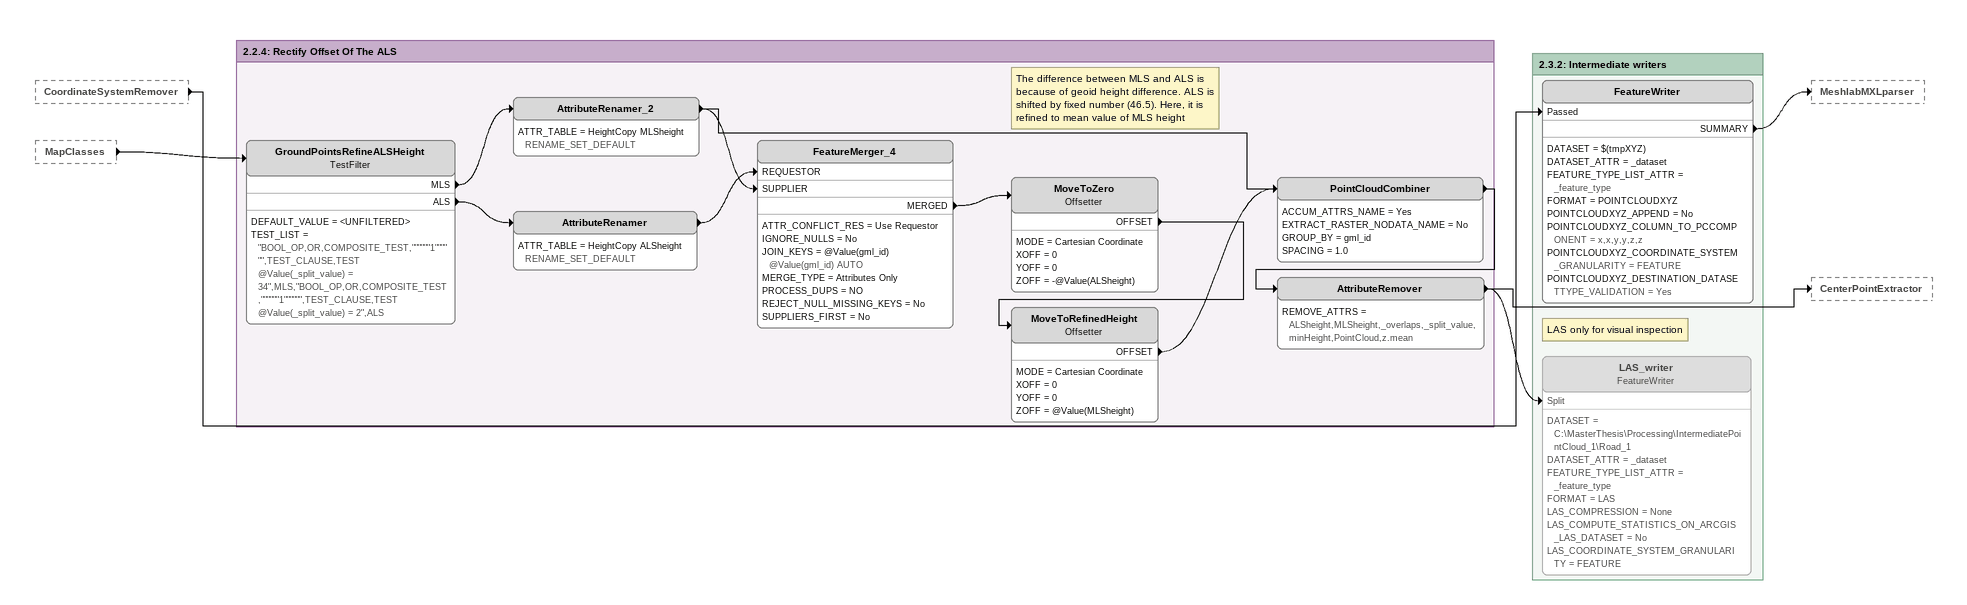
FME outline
CoordinateSystemRemover [outside]
    -> FeatureWriter [Passed]
MapClasses [outside]
    -> GroundPointsRefineALSHeight

Bookmark: 2.2.4: Rectify Offset Of The ALS
GroundPointsRefineALSHeight: TestFilter
    DEFAULT_VALUE = <UNFILTERED>
    TEST_LIST = "BOOL_OP,OR,COMPOSITE_TEST,""""""1"""""",TEST_CLAUSE,TEST @Value(_split_value) = 34",MLS,"BOOL_OP,OR,COMPOSITE_TEST,""""""1"""""",TEST_CLAUSE,TEST @Value(_split_value) = 2",ALS
    MLS -> AttributeRenamer_2
    ALS -> AttributeRenamer
AttributeRenamer_2
    ATTR_TABLE = HeightCopy MLSheight RENAME_SET_DEFAULT
    -> FeatureMerger_4 [SUPPLIER]
    -> PointCloudCombiner
AttributeRenamer
    ATTR_TABLE = HeightCopy ALSheight RENAME_SET_DEFAULT
    -> FeatureMerger_4 [REQUESTOR]
FeatureMerger_4
    ATTR_CONFLICT_RES = Use Requestor
    IGNORE_NULLS = No
    JOIN_KEYS = @Value(gml_id) @Value(gml_id) AUTO
    MERGE_TYPE = Attributes Only
    PROCESS_DUPS = NO
    REJECT_NULL_MISSING_KEYS = No
    SUPPLIERS_FIRST = No
    MERGED -> MoveToZero
Note: The difference between MLS and ALS is because of geoid height difference. ALS is shifted by fixed number (46.5). Here, it is refined to mean value of MLS height
MoveToZero: Offsetter
    MODE = Cartesian Coordinate
    XOFF = 0
    YOFF = 0
    ZOFF = -@Value(ALSheight)
    OFFSET -> MoveToRefinedHeight
MoveToRefinedHeight: Offsetter
    MODE = Cartesian Coordinate
    XOFF = 0
    YOFF = 0
    ZOFF = @Value(MLSheight)
    OFFSET -> PointCloudCombiner
PointCloudCombiner
    ACCUM_ATTRS_NAME = Yes
    EXTRACT_RASTER_NODATA_NAME = No
    GROUP_BY = gml_id
    SPACING = 1.0
    -> AttributeRemover
AttributeRemover
    REMOVE_ATTRS = ALSheight,MLSheight,_overlaps,_split_value,minHeight,PointCloud,z.mean
    -> CenterPointExtractor
    -> LAS_writer [Split]

Bookmark: 2.3.2: Intermediate writers
FeatureWriter
    DATASET = $(tmpXYZ)
    DATASET_ATTR = _dataset
    FEATURE_TYPE_LIST_ATTR = _feature_type
    FORMAT = POINTCLOUDXYZ
    POINTCLOUDXYZ_APPEND = No
    POINTCLOUDXYZ_COLUMN_TO_PCCOMPONENT = x,x,y,y,z,z
    POINTCLOUDXYZ_COORDINATE_SYSTEM_GRANULARITY = FEATURE
    POINTCLOUDXYZ_DESTINATION_DATASETTYPE_VALIDATION = Yes
    SUMMARY -> MeshlabMXLparser
Note: LAS only for visual inspection
LAS_writer: FeatureWriter [off]
    DATASET = C:\MasterThesis\Processing\IntermediatePointCloud_1\Road_1
    DATASET_ATTR = _dataset
    FEATURE_TYPE_LIST_ATTR = _feature_type
    FORMAT = LAS
    LAS_COMPRESSION = None
    LAS_COMPUTE_STATISTICS_ON_ARCGIS_LAS_DATASET = No
    LAS_COORDINATE_SYSTEM_GRANULARITY = FEATURE
